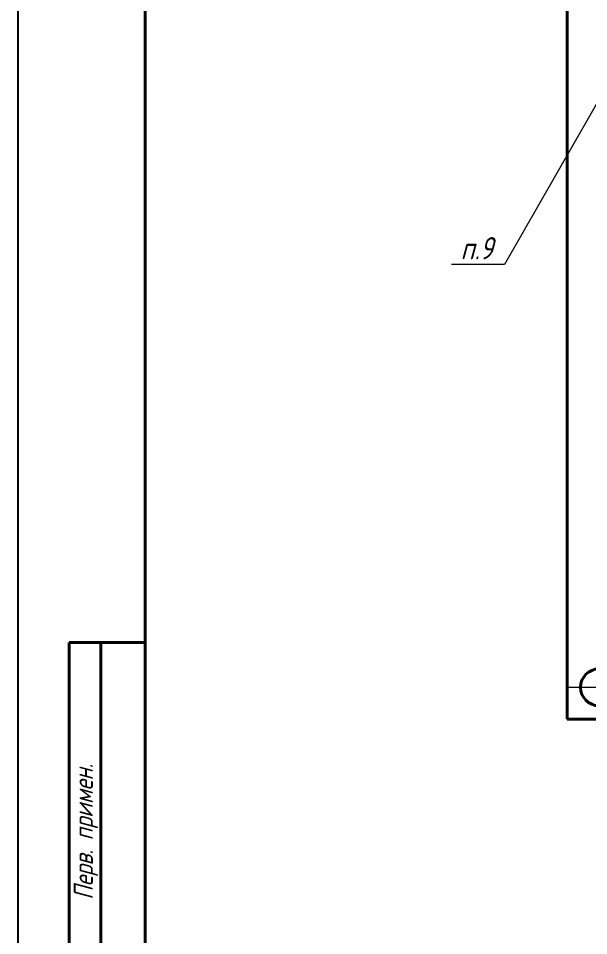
# Paper-space layout 'Layout1' of a CAD drawing. Extents: x -1 to 840, y -1 to 593.
# Drawn here: x -0.8 to 89.1, y 245.1 to 389.5 of the extents above; entities that cross this region are included whole.
import ezdxf

# ---------------------------------------------------------------- set-up
doc = ezdxf.new("R2010")
doc.units = 0
doc.header["$MEASUREMENT"] = 0
doc.layers.get('0').update_dxf_attribs({"linetype": 'CONTINUOUS', "lineweight": 15})
doc.layers.add('KONTUR', color=7, linetype='CONTINUOUS')
for name, color, linetype, lineweight in [('Основная', 7, 'CONTINUOUS', 40), ('текст', 7, 'CONTINUOUS', 30), ('тонкая', 7, 'CONTINUOUS', 20)]:
    doc.layers.add(name, color=color, linetype=linetype, lineweight=lineweight)
doc.styles.add('GOST type A0', font='', dxfattribs={"oblique": 15, "height": 3.5})
doc.styles.get('GOST type A0').set_extended_font_data('GOST type A')

psp = doc.layouts.get("Layout1")

# ---------------------------------------------------------------- linework, layer by layer
psp.add_line((85.706, 284.167), (95.706, 284.167))
psp.add_line((85.706, 284.167), (95.706, 284.167))
at = {"layer": 'KONTUR'}
psp.add_line((-0.794, -0.794), (-0.794, 593.206), dxfattribs=at)
at = {"layer": 'Основная'}
for p, q in [((19.206, 44.206), (19.206, 588.206)), ((85.706, 519.167), (85.706, 279.167)), ((7.206, 291.206), (7.206, 171.206)), ((19.206, 291.206), (7.206, 291.206)), ((12.206, 171.206), (12.206, 291.206)), ((85.706, 279.167), (245.706, 279.167))]:
    psp.add_line(p, q, dxfattribs=at)
for start, end in [(90, 180), (180, 270)]:
    psp.add_arc((90.706, 284.167), 2.9, start, end, dxfattribs=at)
at = {"layer": 'тонкая'}
for p, q in [((92.342, 379.49), (75.837, 350.73)), ((75.837, 350.73), (67.484, 350.73))]:
    psp.add_line(p, q, dxfattribs=at)

# ---------------------------------------------------------------- texts
at = {"layer": 'текст', "style": 'GOST type A0', "oblique": 15}
psp.add_text('Перв. примен.', height=3, rotation=90, dxfattribs=at).set_placement((10.959, 250.719))
at = {"layer": 'тонкая', "insert": (68.895, 355.05), "char_height": 3.5, "attachment_point": 1, "style": 'GOST type A0'}
psp.add_mtext_dynamic_manual_height_columns('п.9', width=7.63752, gutter_width=17.5, heights=[0], dxfattribs=at)

doc.saveas('drawing.dxf')
